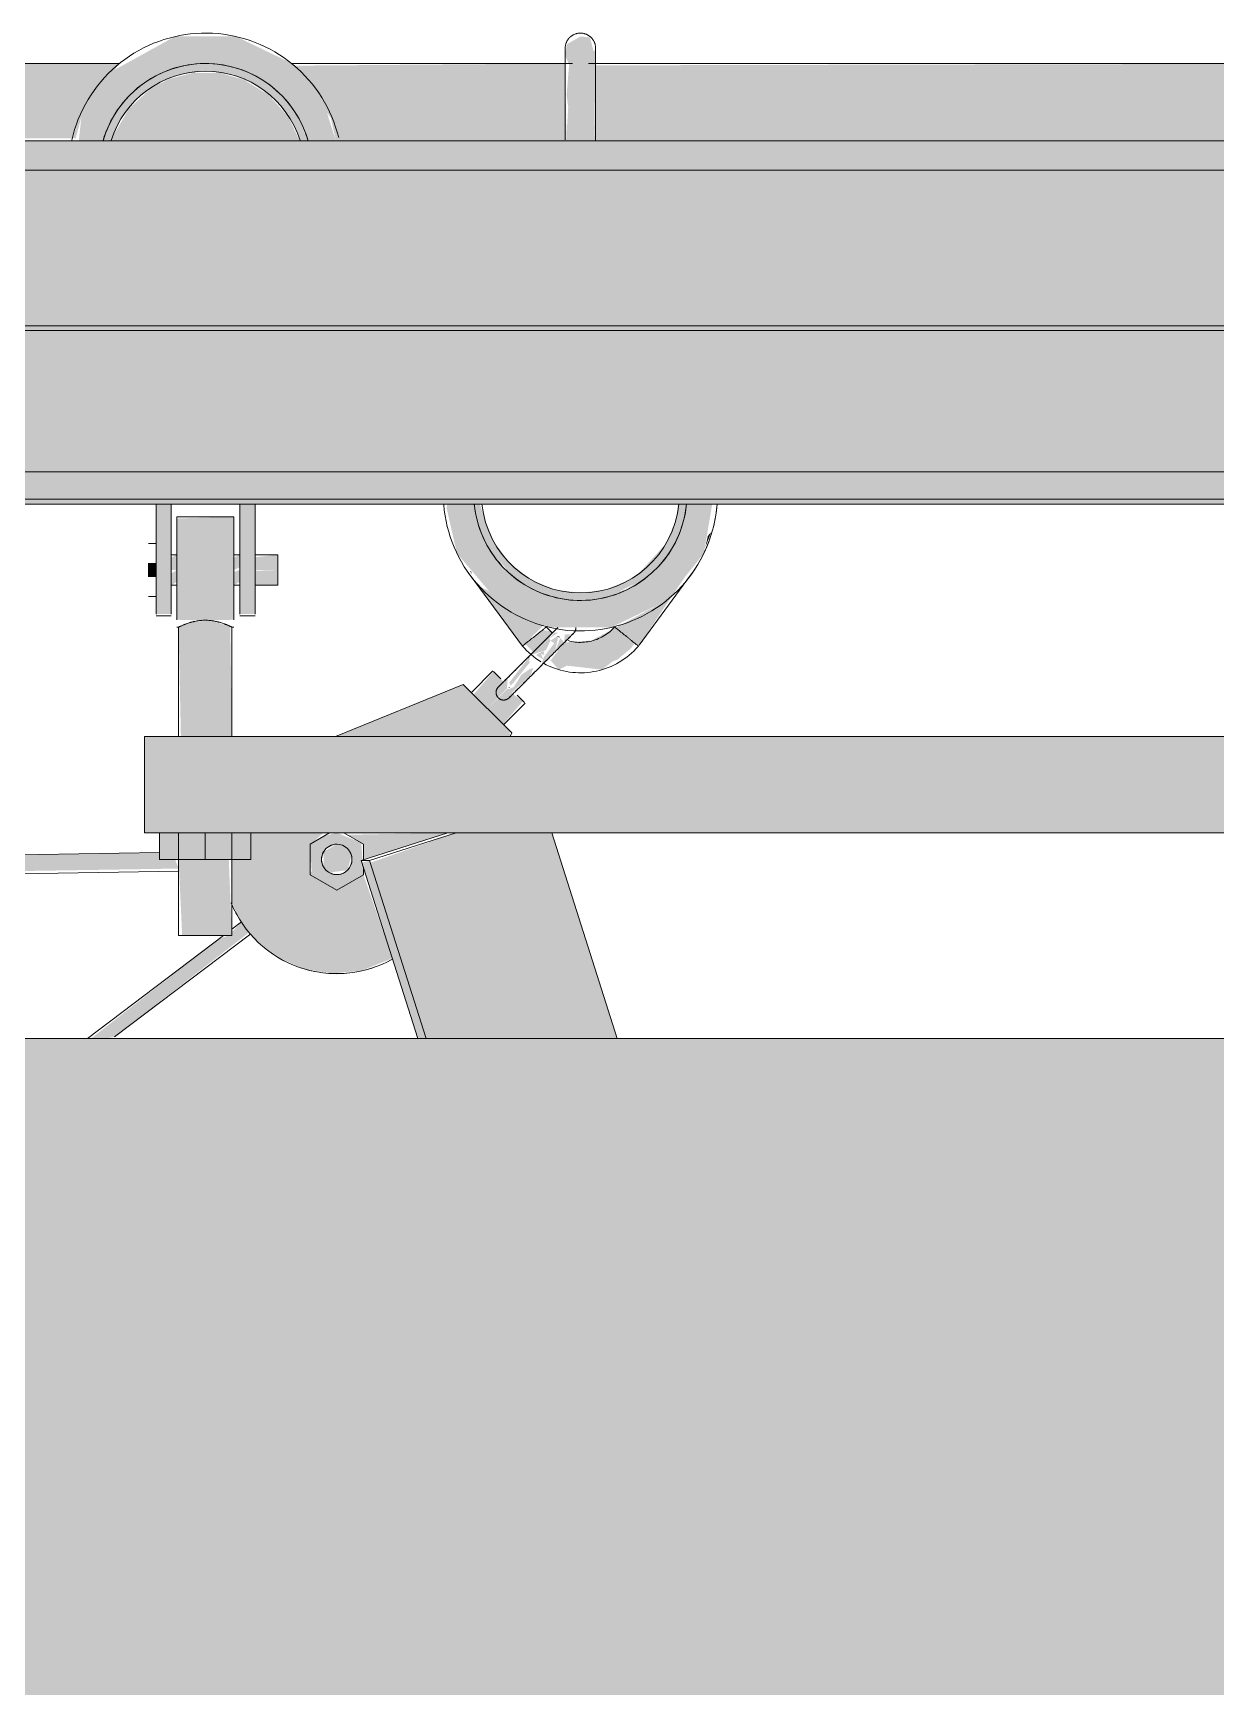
# Model space of a CAD drawing. Header units: inches. Extents: x 20478 to 36715, y -248 to 750.
# Drawn here: x 26850.1 to 26869.52, y 267.36 to 294.5 of the extents above; entities that cross this region are included whole.
import ezdxf

# ---------------------------------------------------------------- set-up
doc = ezdxf.new("R2010")
doc.units = ezdxf.units.IN
doc.header["$MEASUREMENT"] = 0
for name, color, linetype, lineweight in [('M-HVAC-DUCT', 70, 'Continuous', 9), ('Q-SPCQ', 91, 'Continuous', 9), ('S-BEAM', 12, 'Continuous', 9)]:
    doc.layers.add(name, color=color, linetype=linetype, lineweight=lineweight)

# ---------------------------------------------------------------- blocks, each defined once
blk = doc.blocks.new('Girt_Z - 10_D-1029088-Elevation - South')
at = {"layer": 'S-BEAM'}
for points in [[(26278.267, 292.25), (26278.267, 292.732), (22795.012, 292.732), (22795.012, 292.25), (26277.492, 292.25)], [(26278.267, 289.883), (26278.267, 292.25), (22795.012, 292.25), (22795.012, 289.883), (26277.492, 289.883)], [(24687.809, 289.695), (26278.267, 289.75), (26278.267, 289.883), (22795.012, 289.883), (22795.012, 289.695), (24679.169, 289.695)], [(25698.64, 289.62), (26278.267, 289.673), (26278.267, 289.695), (22795.012, 289.673), (22795.012, 289.62), (25690.001, 289.62)]]:
    blk.add_hatch(color=256, dxfattribs=at).paths.add_polyline_path(points, flags=0)
h = blk.add_hatch(color=256, dxfattribs=at)
h.paths.add_polyline_path([(26278.267, 287.301), (26278.267, 289.62), (26271.5, 289.617), (26271.5, 287.301), (26277.492, 287.301)], flags=0)
h.paths.add_polyline_path([(25534.488, 287.301), (26271.39, 287.301), (26271.39, 289.617), (26271.39, 289.62), (22795.012, 289.62), (22795.012, 287.301), (25465.371, 287.301)], flags=0)
h = blk.add_hatch(color=256, dxfattribs=at)
h.paths.add_polyline_path([(26278.267, 286.852), (26278.267, 287.301), (26271.56, 287.25), (26272.035, 286.852), (26277.492, 286.852)], flags=0)
h.paths.add_polyline_path([(25465.371, 286.852), (26271.865, 286.852), (26271.39, 287.301), (22795.012, 287.301), (22795.012, 286.852), (25396.255, 286.852)], flags=0)
h = blk.add_hatch(color=256, dxfattribs=at)
h.paths.add_polyline_path([(26271.965, 286.768), (26271.865, 286.852), (22795.012, 286.852), (22795.012, 286.768), (26271.5, 286.768)], flags=0)
h.paths.add_polyline_path([(26278.267, 286.768), (26278.267, 286.852), (26272.035, 286.852), (26272.035, 286.768), (26277.492, 286.768)], flags=0)
for p, q in [((22795.012, 292.732), (26278.267, 292.732)), ((22795.012, 292.25), (26278.267, 292.25)), ((22795.012, 289.695), (26278.267, 289.695)), ((22795.012, 289.62), (26278.267, 289.62)), ((22795.012, 287.301), (26271.39, 287.301)), ((22795.012, 286.852), (26271.865, 286.852)), ((22795.012, 286.768), (26278.267, 286.768))]:
    blk.add_line(p, q, dxfattribs=at)
blk = doc.blocks.new('Basketball_Backstop-Performance_Sports_Systems-3103-Ceiling_Hung - 27_-0_ to 27_-11 7_8_-706978-Elevation - South')
at = {"layer": 'Q-SPCQ'}
for points in [[(24911.751, 292.732), (24911.751, 292.733), (24911.565, 293.318), (24911.015, 294.009), (24910.112, 294.444), (24909.354, 294.444), (24909.111, 294.444), (24908.118, 293.896), (24907.584, 293.226), (24907.531, 292.732), (24907.935, 292.735), (24908.204, 293.266), (24908.463, 293.555), (24908.889, 293.829), (24909.354, 293.966), (24909.612, 294), (24910.237, 293.869), (24910.663, 293.63), (24910.941, 293.367), (24911.19, 292.974), (24911.302, 292.732), (24911.737, 292.732)], [(24911.29, 292.732), (24911.127, 293.125), (24910.849, 293.487), (24910.487, 293.766), (24910.065, 293.94), (24909.612, 294), (24909.159, 293.94), (24908.737, 293.766), (24908.374, 293.487), (24908.096, 293.125), (24907.933, 292.732), (24908.068, 292.732), (24908.204, 293.062), (24908.463, 293.399), (24908.799, 293.657), (24909.191, 293.82), (24909.612, 293.875), (24910.032, 293.82), (24910.424, 293.657), (24910.761, 293.399), (24911.019, 293.062), (24911.174, 292.732)], [(24909.049, 285.687), (24909.049, 286.768), (24908.799, 286.768), (24908.799, 285.687)], [(24910.424, 285.687), (24910.424, 286.768), (24910.174, 286.768), (24910.174, 285.687)], [(24909.138, 285.656), (24910.075, 285.656), (24910.075, 286.562), (24909.138, 286.532), (24909.138, 285.891)], [(24908.674, 285.687), (24908.799, 285.687), (24908.799, 285.801), (24908.674, 285.801)], [(24908.674, 285.574), (24908.799, 285.574), (24908.799, 285.687), (24908.674, 285.687)], [(24908.799, 284.963), (24909.049, 284.963), (24909.049, 285.687), (24908.799, 285.687), (24908.799, 285.038)], [(24909.607, 284.859), (24910.075, 284.871), (24910.075, 285.656), (24909.138, 285.656), (24909.138, 284.871), (24909.53, 284.859)], [(24910.174, 284.963), (24910.424, 284.963), (24910.424, 285.687), (24910.174, 285.687), (24910.174, 285.038)], [(24908.857, 280.937), (24909.607, 280.937), (24909.607, 281.375), (24908.857, 281.375)], [(24910.278, 280.937), (24910.357, 280.937), (24910.357, 281.375), (24909.607, 281.375), (24909.607, 280.937)]]:
    blk.add_hatch(color=256, dxfattribs=at).paths.add_polyline_path(points, flags=0)
h = blk.add_hatch(color=256, dxfattribs=at)
h.paths.add_polyline_path([(24909.138, 285.687), (24909.138, 285.937), (24909.049, 285.891), (24909.049, 285.687)], flags=0)
h.paths.add_polyline_path([(24910.424, 285.687), (24910.799, 285.687), (24910.799, 285.937), (24910.424, 285.897), (24910.424, 285.74)], flags=0)
h.paths.add_polyline_path([(24910.075, 285.687), (24910.174, 285.732), (24910.174, 285.937), (24910.075, 285.89), (24910.075, 285.729)], flags=0)
h = blk.add_hatch(color=256, dxfattribs=at)
h.paths.add_polyline_path([(24910.799, 285.437), (24910.799, 285.687), (24910.424, 285.675), (24910.424, 285.437)], flags=0)
h.paths.add_polyline_path([(24909.049, 285.437), (24909.138, 285.493), (24909.138, 285.687), (24909.049, 285.631), (24909.049, 285.439)], flags=0)
h.paths.add_polyline_path([(24910.075, 285.437), (24910.174, 285.493), (24910.174, 285.687), (24910.075, 285.656), (24910.075, 285.443)], flags=0)
h = blk.add_hatch(color=256, dxfattribs=at)
h.paths.add_polyline_path([(24909.607, 279.687), (24910.044, 279.687), (24909.993, 280.937), (24909.169, 280.937), (24909.228, 279.687), (24909.493, 279.687)], flags=0)
h.paths.add_polyline_path([(24909.558, 282.955), (24910.044, 282.955), (24910.017, 284.763), (24909.684, 284.859), (24909.387, 284.833), (24909.169, 284.75), (24909.207, 282.955), (24909.53, 282.955)], flags=0)
h = blk.add_hatch(color=256, dxfattribs=at)
h.paths.add_polyline_path([(24908.607, 281.375), (24955.674, 281.375), (24955.636, 282.955), (24908.607, 282.955), (24908.607, 282.64)], flags=0)
h.paths.add_polyline_path([(24998.834, 281.375), (25004.607, 281.375), (25004.607, 282.955), (24957.549, 282.955), (24957.549, 281.375), (24981.555, 281.375)], flags=0)
h = blk.add_hatch(color=256, dxfattribs=at)
h.paths.add_polyline_path([(24940.221, 193.373), (24943.359, 193.373), (24928.962, 238.518), (24925.824, 238.518), (24935.673, 207.634)], flags=0)
h.paths.add_polyline_path([(24927.059, 244.482), (24925.3, 250), (24922.162, 250), (24923.922, 244.482)], flags=0)
h.paths.add_polyline_path([(24913.233, 278), (24916.37, 278), (24915.294, 281.375), (24913.725, 281.375), (24912.314, 280.882), (24912.438, 280.492)], flags=0)
h = blk.add_hatch(color=256, dxfattribs=at)
h.paths.add_polyline_path([(24940.087, 193.373), (24940.221, 193.373), (24925.824, 238.518), (24925.69, 238.518), (24935.539, 207.634)], flags=0)
h.paths.add_polyline_path([(24923.922, 244.482), (24922.162, 250), (24922.028, 250), (24923.788, 244.482)], flags=0)
h.paths.add_polyline_path([(24913.233, 278), (24912.302, 280.918), (24912.18, 280.882), (24913.099, 278)], flags=0)
for p, q in [((24908.799, 285.687), (24908.799, 286.768)), ((24909.049, 286.768), (24909.049, 285.687)), ((24910.174, 285.687), (24910.174, 286.768)), ((24910.424, 286.768), (24910.424, 285.687)), ((24910.075, 286.562), (24909.138, 286.562)), ((24909.138, 285.656), (24909.138, 286.562)), ((24910.075, 286.562), (24910.075, 285.656)), ((24908.799, 286.125), (24908.674, 286.125)), ((24909.138, 285.937), (24909.049, 285.937)), ((24910.174, 285.937), (24910.075, 285.937)), ((24910.799, 285.937), (24910.424, 285.937)), ((24910.799, 285.937), (24910.799, 285.687)), ((24908.674, 285.687), (24908.674, 285.801)), ((24908.674, 285.574), (24908.674, 285.687)), ((24908.799, 284.963), (24908.799, 285.687)), ((24909.049, 285.687), (24909.049, 284.963)), ((24909.138, 284.871), (24909.138, 285.656)), ((24910.075, 285.656), (24910.075, 284.871)), ((24910.174, 284.963), (24910.174, 285.687)), ((24910.424, 285.687), (24910.424, 284.963)), ((24910.799, 285.687), (24910.799, 285.437)), ((24909.049, 285.437), (24909.138, 285.437)), ((24910.075, 285.437), (24910.174, 285.437)), ((24910.424, 285.437), (24910.799, 285.437)), ((24908.674, 285.25), (24908.799, 285.25)), ((24908.799, 284.937), (24909.049, 284.937)), ((24909.138, 284.75), (24909.169, 284.75)), ((24909.169, 284.75), (24909.169, 282.955)), ((24910.044, 282.955), (24910.044, 284.75)), ((24910.044, 284.75), (24910.075, 284.75)), ((24910.174, 284.937), (24910.424, 284.937)), ((24908.607, 281.375), (24908.607, 282.955)), ((24955.636, 282.955), (24908.607, 282.955)), ((24955.636, 281.375), (24908.607, 281.375)), ((24908.857, 281.375), (24908.857, 280.937)), ((24909.169, 281.375), (24909.169, 279.687)), ((24909.607, 281.375), (24909.607, 280.937)), ((24910.044, 279.687), (24910.044, 281.375)), ((24910.357, 281.375), (24910.357, 280.937)), ((24913.591, 281.375), (24912.168, 280.918)), ((24912.302, 280.918), (24913.725, 281.375)), ((24915.294, 281.375), (24916.37, 278)), ((24909.607, 280.937), (24908.857, 280.937)), ((24910.357, 280.937), (24909.607, 280.937)), ((24912.168, 280.918), (24912.302, 280.918)), ((24912.168, 280.918), (24913.099, 278)), ((24913.233, 278), (24912.302, 280.918)), ((24910.044, 279.687), (24909.169, 279.687))]:
    blk.add_line(p, q, dxfattribs=at)
at = {"layer": 'Q-SPCQ', "flags": 128}
for points in [[(24911.797, 292.785), (24911.774, 292.872), (24911.747, 292.958), (24911.717, 293.043), (24911.684, 293.126), (24911.647, 293.208), (24911.607, 293.289), (24911.564, 293.368), (24911.518, 293.445), (24911.469, 293.52), (24911.416, 293.594), (24911.361, 293.665), (24911.303, 293.734), (24911.243, 293.8), (24911.179, 293.864), (24911.113, 293.925), (24911.045, 293.984), (24910.975, 294.04), (24910.902, 294.093), (24910.827, 294.143), (24910.751, 294.19), (24910.672, 294.234), (24910.592, 294.275), (24910.51, 294.313), (24910.427, 294.347), (24910.342, 294.378), (24910.257, 294.406), (24910.17, 294.43), (24910.082, 294.45), (24909.994, 294.467), (24909.905, 294.481), (24909.816, 294.491), (24909.726, 294.497), (24909.636, 294.5), (24909.546, 294.499), (24909.456, 294.495), (24909.366, 294.487), (24909.277, 294.475), (24909.188, 294.46), (24909.1, 294.441), (24909.013, 294.419), (24908.927, 294.393), (24908.842, 294.364), (24908.758, 294.332), (24908.675, 294.296), (24908.594, 294.257), (24908.515, 294.215), (24908.437, 294.169), (24908.361, 294.121), (24908.288, 294.069), (24908.216, 294.015), (24908.146, 293.957), (24908.079, 293.898), (24908.015, 293.835), (24907.953, 293.77), (24907.893, 293.702), (24907.836, 293.632), (24907.783, 293.56), (24907.732, 293.486), (24907.684, 293.41), (24907.639, 293.332), (24907.597, 293.252), (24907.559, 293.171), (24907.523, 293.088), (24907.492, 293.004), (24907.463, 292.918), (24907.438, 292.832), (24907.417, 292.745)], [(24908.444, 293.553), (24908.497, 293.599), (24908.551, 293.642), (24908.608, 293.684), (24908.666, 293.723), (24908.726, 293.759), (24908.787, 293.793), (24908.849, 293.825), (24908.913, 293.854), (24908.978, 293.881), (24909.043, 293.905), (24909.11, 293.927), (24909.177, 293.945), (24909.245, 293.961), (24909.314, 293.975), (24909.383, 293.985), (24909.453, 293.993), (24909.523, 293.998), (24909.593, 294), (24909.663, 293.999), (24909.733, 293.996), (24909.802, 293.99), (24909.872, 293.981), (24909.941, 293.969), (24910.009, 293.954), (24910.077, 293.937), (24910.144, 293.917), (24910.21, 293.894), (24910.276, 293.869), (24910.34, 293.841), (24910.403, 293.811), (24910.465, 293.778), (24910.525, 293.743), (24910.584, 293.705), (24910.642, 293.665), (24910.697, 293.623), (24910.751, 293.578), (24910.804, 293.531)], [(24908.129, 293.18), (24908.167, 293.238), (24908.208, 293.295), (24908.251, 293.35), (24908.296, 293.404), (24908.343, 293.456)], [(24910.902, 293.432), (24910.948, 293.38), (24910.992, 293.325), (24911.034, 293.269), (24911.074, 293.211), (24911.111, 293.152), (24911.146, 293.091), (24911.179, 293.029), (24911.208, 292.966), (24911.236, 292.902), (24911.261, 292.836), (24911.283, 292.77)], [(24907.93, 292.734), (24907.95, 292.8), (24907.974, 292.866), (24908, 292.931), (24908.028, 292.995), (24908.059, 293.058), (24908.093, 293.12)]]:
    blk.add_lwpolyline(points, dxfattribs=at)
at = {"layer": 'Q-SPCQ'}
for radius, start, end in [(1.75, 16.0362, 163.9638), (1.625, 17.3542, 162.6458)]:
    blk.add_arc((24909.612, 292.25), radius, start, end, dxfattribs=at)
blk.add_open_spline([(24910.044, 284.75), (24910.044, 284.75), (24910.041, 284.752), (24910.029, 284.758), (24910.018, 284.762), (24910.003, 284.769), (24909.985, 284.777), (24909.968, 284.785), (24909.953, 284.791), (24909.941, 284.795), (24909.929, 284.799), (24909.911, 284.806), (24909.888, 284.814), (24909.864, 284.822), (24909.843, 284.829), (24909.827, 284.833), (24909.81, 284.837), (24909.787, 284.842), (24909.758, 284.848), (24909.721, 284.855), (24909.684, 284.859), (24909.645, 284.862), (24909.607, 284.862), (24909.568, 284.862), (24909.529, 284.859), (24909.492, 284.855), (24909.455, 284.848), (24909.426, 284.842), (24909.403, 284.837), (24909.387, 284.833), (24909.37, 284.829), (24909.35, 284.822), (24909.325, 284.814), (24909.302, 284.806), (24909.284, 284.799), (24909.272, 284.795), (24909.26, 284.791), (24909.245, 284.785), (24909.228, 284.777), (24909.21, 284.769), (24909.196, 284.762), (24909.184, 284.758), (24909.173, 284.752), (24909.169, 284.75), (24909.169, 284.75)], degree=3, knots=[0, 0, 0, 0, 0.055556, 0.083333, 0.111111, 0.138889, 0.166667, 0.194444, 0.208333, 0.222222, 0.236111, 0.25, 0.277778, 0.305556, 0.319444, 0.333333, 0.347222, 0.361111, 0.388889, 0.416667, 0.444444, 0.472222, 0.5, 0.527778, 0.555556, 0.583333, 0.611111, 0.638889, 0.652778, 0.666667, 0.680556, 0.694444, 0.722222, 0.75, 0.763889, 0.777778, 0.791667, 0.805556, 0.833333, 0.861111, 0.888889, 0.916667, 0.944444, 1, 1, 1, 1], dxfattribs=at)
blk = doc.blocks.new('Basketball_Backstop-Performance_Sports_Systems-3103-Ceiling_Hung - 27_-0_ to 27_-11 7_8_-V34-Elevation - South')
at = {"layer": 'Q-SPCQ'}
for points in [[(24915.536, 292.732), (24915.765, 292.733), (24915.765, 294.444), (24915.541, 294.316), (24915.515, 294.133), (24915.579, 293.981), (24915.539, 293.478), (24915.565, 293.286), (24915.539, 292.845)], [(24915.99, 292.732), (24915.994, 292.732), (24916.013, 294.226), (24915.982, 294.203), (24915.923, 294.429), (24915.765, 294.444), (24915.766, 292.732), (24915.982, 292.732)], [(24916.266, 284.744), (24917.168, 285.178), (24917.792, 285.961), (24917.929, 286.768), (24917.493, 286.768), (24917.398, 286.346), (24917.173, 285.921), (24916.913, 285.631), (24916.51, 285.368), (24916.017, 285.221), (24915.564, 285.214), (24915.116, 285.328), (24914.735, 285.541), (24914.495, 285.742), (24914.196, 286.193), (24914.073, 286.5), (24914.012, 286.768), (24913.964, 286.768), (24913.576, 286.768), (24913.57, 286.696), (24913.738, 285.961), (24914.432, 285.145), (24915.265, 284.744), (24916.017, 284.744)], [(24915.765, 285.187), (24916.218, 285.247), (24916.758, 285.512), (24917.003, 285.7), (24917.281, 286.062), (24917.456, 286.485), (24917.493, 286.768), (24917.368, 286.768), (24917.335, 286.517), (24917.173, 286.125), (24916.758, 285.668), (24916.578, 285.53), (24916.186, 285.368), (24915.765, 285.312), (24915.345, 285.368), (24914.953, 285.53), (24914.598, 285.812), (24914.345, 286.156), (24914.196, 286.517), (24914.116, 286.768), (24914.038, 286.768), (24914.075, 286.485), (24914.25, 286.062), (24914.598, 285.646), (24914.89, 285.422), (24915.312, 285.247)], [(24917.817, 286.068), (24917.914, 286.309), (24917.858, 286.248)], [(24913.983, 285.62), (24913.967, 285.674), (24913.957, 285.662)], [(24916.717, 284.439), (24917.474, 285.564), (24917.322, 285.394), (24917.068, 285.13), (24916.341, 284.74), (24916.702, 284.452)], [(24914.814, 284.439), (24915.173, 284.794), (24914.209, 285.371), (24914.105, 285.411), (24914.787, 284.476)], [(24914.24, 283.412), (24914.551, 283.737), (24914.492, 283.812), (24914.516, 283.844), (24914.338, 284.022), (24914.01, 283.642), (24914.171, 283.481)], [(24914.613, 283.645), (24914.952, 283.97), (24914.991, 284.081), (24914.94, 284.065), (24914.798, 283.97), (24914.672, 283.768), (24914.598, 283.734), (24914.56, 283.732), (24914.598, 283.669)], [(24914.496, 283.156), (24914.823, 283.536), (24914.638, 283.663), (24914.598, 283.669), (24914.56, 283.732), (24914.24, 283.412), (24914.47, 283.183)], [(24911.64, 280.721), (24911.942, 280.761), (24912.007, 281.002), (24911.942, 281.114), (24911.765, 281.187), (24911.549, 281.062), (24911.549, 280.812)]]:
    blk.add_hatch(color=256, dxfattribs=at).paths.add_polyline_path(points, flags=0)
h = blk.add_hatch(color=256, dxfattribs=at)
h.paths.add_polyline_path([(24885.765, 292.732), (24907.481, 292.774), (24907.609, 293.257), (24908.202, 294), (24885.765, 294), (24885.765, 293.125)], flags=0)
h.paths.add_polyline_path([(24916.007, 292.732), (24928.472, 292.733), (24928.655, 293.315), (24929.202, 294), (24915.951, 293.97), (24916.015, 293.367), (24915.994, 292.732)], flags=0)
h.paths.add_polyline_path([(24938.357, 292.732), (24945.765, 292.732), (24945.765, 294), (24932.033, 293.986), (24932.662, 293.125), (24932.806, 292.732)], flags=0)
h.paths.add_polyline_path([(24911.788, 292.732), (24915.536, 292.733), (24915.515, 294), (24911.045, 293.965), (24911.666, 293.109), (24911.752, 292.732)], flags=0)
h.paths.add_polyline_path([(24929.204, 292.732), (24932.155, 292.735), (24931.971, 293.125), (24931.642, 293.49), (24931.324, 293.699), (24930.813, 293.848), (24930.612, 293.875), (24929.986, 293.735), (24929.717, 293.594), (24929.359, 293.264), (24929.168, 292.974), (24929.096, 292.732)], flags=0)
h.paths.add_polyline_path([(24908.068, 292.732), (24911.156, 292.732), (24910.971, 293.125), (24910.646, 293.487), (24910.237, 293.735), (24909.863, 293.842), (24909.41, 293.848), (24909.021, 293.749), (24908.716, 293.594), (24908.357, 293.261), (24908.118, 292.855), (24908.085, 292.774)], flags=0)
h = blk.add_hatch(color=256, dxfattribs=at)
h.paths.add_polyline_path([(24915.256, 284.564), (24915.31, 284.679), (24915.144, 284.703), (24914.859, 284.476), (24914.997, 284.334), (24915.248, 284.557)], flags=0)
h.paths.add_polyline_path([(24915.346, 284.342), (24915.399, 284.61), (24915.273, 284.527), (24915.321, 284.493), (24915.38, 284.49), (24915.353, 284.369)], flags=0)
h.paths.add_polyline_path([(24915.41, 284.052), (24915.545, 284.117), (24916.121, 284.052), (24916.29, 284.185), (24916.376, 284.218), (24916.594, 284.401), (24916.658, 284.486), (24916.341, 284.74), (24915.947, 284.53), (24915.5, 284.498), (24915.273, 284.199), (24915.296, 284.181)], flags=0)
h.paths.add_polyline_path([(24915.152, 284.219), (24915.121, 284.31), (24915.175, 284.293), (24915.159, 284.36), (24915.038, 284.293), (24915.121, 284.239)], flags=0)
h = blk.add_hatch(color=256, dxfattribs=at)
h.paths.add_polyline_path([(24914.95, 284.293), (24915.201, 284.373), (24915.273, 284.527), (24915.256, 284.564), (24915.144, 284.462)], flags=0)
h.paths.add_polyline_path([(24915.256, 284.564), (24915.399, 284.657), (24915.341, 284.662), (24915.262, 284.572)], flags=0)
h = blk.add_hatch(color=256, dxfattribs=at)
h.paths.add_polyline_path([(24915.121, 284.122), (24915.346, 284.342), (24915.399, 284.572), (24915.162, 284.252)], flags=0)
h.paths.add_polyline_path([(24915.5, 284.499), (24915.599, 284.631), (24915.508, 284.628)], flags=0)
h.paths.add_polyline_path([(24915.346, 284.342), (24915.5, 284.499), (24915.434, 284.572), (24915.399, 284.48)], flags=0)
h = blk.add_hatch(color=256, dxfattribs=at)
h.paths.add_polyline_path([(24914.56, 283.732), (24914.571, 283.917), (24914.472, 283.785)], flags=0)
h.paths.add_polyline_path([(24914.616, 283.788), (24914.672, 283.844), (24914.95, 284.19), (24914.915, 284.182), (24914.95, 284.293), (24914.598, 283.839)], flags=0)
h = blk.add_hatch(color=256, dxfattribs=at)
h.paths.add_polyline_path([(24911.677, 279.065), (24912.168, 279.11), (24912.68, 279.314), (24912.203, 280.685), (24911.753, 280.439), (24911.328, 280.747), (24911.368, 281.213), (24911.549, 281.375), (24910.357, 281.375), (24910.357, 280.937), (24910.044, 280.937), (24910.044, 280.229), (24910.156, 279.975), (24910.439, 279.612), (24910.802, 279.329), (24911.223, 279.143)], flags=0)
h.paths.add_polyline_path([(24912.203, 280.929), (24913.591, 281.375), (24911.942, 281.341), (24912.203, 281.19), (24912.203, 280.937)], flags=0)
h.paths.add_polyline_path([(24913.242, 282.955), (24914.614, 282.955), (24914.598, 283.054), (24913.842, 283.81), (24911.747, 282.955), (24913.212, 282.955)], flags=0)
h = blk.add_hatch(color=256, dxfattribs=at)
h.paths.add_polyline_path([(24911.765, 280.432), (24912.203, 280.685), (24912.168, 281.21), (24911.765, 281.375), (24911.549, 281.318), (24911.328, 281.19), (24911.358, 280.667), (24911.549, 280.557)], flags=0)
h.paths.add_polyline_path([(24911.765, 280.687), (24911.588, 280.761), (24911.515, 280.937), (24911.588, 281.114), (24911.765, 281.187), (24911.942, 281.114), (24912.015, 280.937), (24911.942, 280.761), (24911.83, 280.696)], flags=0)
h = blk.add_hatch(color=256, dxfattribs=at)
h.paths.add_polyline_path([(24770.131, 278.622), (24817.89, 279.407), (24817.89, 279.663), (24770.122, 278.889), (24770.132, 278.628)], flags=0)
h.paths.add_polyline_path([(24768.488, 278.639), (24768.503, 278.823), (24768.46, 278.793), (24768.482, 278.642)], flags=0)
h.paths.add_polyline_path([(24827.89, 279.503), (24909.169, 280.787), (24909.112, 280.937), (24908.857, 280.978), (24908.857, 281.049), (24877.88, 280.577), (24827.89, 279.769), (24827.89, 279.505)], flags=0)
h.paths.add_polyline_path([(24911.542, 280.829), (24911.549, 280.882), (24911.54, 280.833)], flags=0)
h = blk.add_hatch(color=256, dxfattribs=at)
h.paths.add_polyline_path([(24827.89, 217.395), (24855.763, 238.518), (24855.427, 238.518), (24827.89, 217.662), (24827.89, 217.395)], flags=0)
h.paths.add_polyline_path([(24863.526, 244.482), (24863.733, 244.482), (24870.95, 250), (24870.62, 250), (24863.402, 244.482), (24863.5, 244.482)], flags=0)
h.paths.add_polyline_path([(24907.984, 278), (24908.118, 278.025), (24910.335, 279.746), (24910.204, 279.914), (24910.044, 279.747), (24909.985, 279.687), (24909.826, 279.629), (24907.733, 278), (24907.982, 278)], flags=0)
for p, q in [((24908.204, 294), (24885.765, 294)), ((24915.638, 294), (24911.021, 294)), ((24915.515, 294.014), (24915.515, 294.05)), ((24929.202, 294), (24915.896, 294)), ((24913.956, 285.6), (24914.814, 284.439)), ((24916.728, 284.455), (24917.575, 285.6)), ((24915.422, 284.583), (24915.396, 284.597)), ((24914.947, 284.296), (24914.968, 284.317)), ((24914.328, 284.031), (24913.975, 283.678)), ((24914.338, 284.022), (24914.461, 283.899)), ((24913.842, 283.81), (24911.747, 282.955)), ((24913.842, 283.81), (24914.638, 283.015)), ((24914.594, 283.766), (24914.598, 283.761)), ((24914.505, 283.147), (24914.859, 283.501)), ((24914.726, 283.633), (24914.85, 283.51)), ((24914.614, 282.955), (24914.638, 283.015)), ((24911.648, 281.375), (24911.328, 281.19)), ((24912.203, 281.19), (24911.882, 281.375)), ((24908.857, 281.049), (24827.89, 279.815)), ((24911.328, 281.19), (24911.328, 280.685)), ((24912.203, 280.918), (24912.203, 281.19)), ((24827.89, 279.503), (24909.169, 280.742)), ((24911.328, 280.685), (24911.765, 280.432)), ((24911.765, 280.432), (24912.203, 280.685)), ((24912.203, 280.685), (24912.203, 280.81)), ((24910.204, 279.914), (24910.044, 279.793)), ((24909.904, 279.687), (24907.671, 278)), ((24908.118, 278.025), (24910.357, 279.717))]:
    blk.add_line(p, q, dxfattribs=at)
at = {"layer": 'Q-SPCQ', "flags": 128}
for points in [[(24915.515, 294.25), (24915.515, 294.26), (24915.516, 294.27), (24915.517, 294.28), (24915.518, 294.29), (24915.52, 294.3), (24915.522, 294.309), (24915.525, 294.319), (24915.528, 294.329), (24915.531, 294.338), (24915.535, 294.347), (24915.539, 294.356), (24915.543, 294.365), (24915.548, 294.374), (24915.553, 294.383), (24915.559, 294.391), (24915.565, 294.399), (24915.571, 294.407), (24915.577, 294.415), (24915.584, 294.422), (24915.591, 294.429), (24915.598, 294.436), (24915.606, 294.443), (24915.614, 294.449), (24915.622, 294.455), (24915.63, 294.46), (24915.639, 294.466), (24915.647, 294.47), (24915.656, 294.475), (24915.665, 294.479), (24915.675, 294.483), (24915.684, 294.486), (24915.694, 294.49), (24915.703, 294.492), (24915.713, 294.494), (24915.723, 294.496), (24915.733, 294.498), (24915.743, 294.499), (24915.753, 294.5), (24915.763, 294.5), (24915.765, 294.5)], [(24915.515, 293.975), (24915.515, 294.014), (24915.515, 294.05), (24915.515, 294.084), (24915.515, 294.114), (24915.515, 294.142), (24915.515, 294.166), (24915.515, 294.187), (24915.515, 294.206), (24915.515, 294.221), (24915.515, 294.233), (24915.515, 294.242), (24915.515, 294.247), (24915.515, 294.25)], [(24915.515, 294.25), (24915.515, 294.248), (24915.515, 294.244), (24915.515, 294.236), (24915.515, 294.224), (24915.515, 294.21), (24915.515, 294.193), (24915.515, 294.172), (24915.515, 294.148), (24915.515, 294.122), (24915.515, 294.092), (24915.515, 294.06), (24915.515, 294.024), (24915.515, 293.986), (24915.515, 293.945), (24915.515, 293.901), (24915.515, 293.854), (24915.515, 293.805), (24915.515, 293.754), (24915.515, 293.7), (24915.515, 293.643), (24915.515, 293.585), (24915.515, 293.524), (24915.515, 293.462), (24915.515, 293.397), (24915.515, 293.331), (24915.515, 293.262), (24915.515, 293.193), (24915.515, 293.121), (24915.515, 293.049), (24915.515, 292.975), (24915.515, 292.9), (24915.515, 292.823), (24915.515, 292.746)], [(24915.559, 294.391), (24915.565, 294.399), (24915.571, 294.407), (24915.577, 294.415), (24915.584, 294.422), (24915.591, 294.429), (24915.598, 294.436), (24915.606, 294.443), (24915.614, 294.449), (24915.622, 294.455), (24915.63, 294.46), (24915.639, 294.466), (24915.647, 294.47), (24915.656, 294.475), (24915.665, 294.479), (24915.675, 294.483), (24915.684, 294.486), (24915.694, 294.49), (24915.703, 294.492), (24915.713, 294.494), (24915.723, 294.496), (24915.733, 294.498), (24915.743, 294.499), (24915.753, 294.5), (24915.763, 294.5), (24915.765, 294.5)], [(24915.765, 294.5), (24915.775, 294.5), (24915.785, 294.499), (24915.795, 294.498), (24915.805, 294.497), (24915.815, 294.495), (24915.825, 294.493), (24915.834, 294.49), (24915.844, 294.487), (24915.853, 294.484), (24915.863, 294.48), (24915.872, 294.476), (24915.881, 294.472), (24915.889, 294.467), (24915.898, 294.462), (24915.906, 294.456), (24915.915, 294.451), (24915.922, 294.444)], [(24915.765, 294.5), (24915.775, 294.5), (24915.785, 294.499), (24915.795, 294.498), (24915.805, 294.497), (24915.815, 294.495), (24915.825, 294.493), (24915.834, 294.49), (24915.844, 294.487), (24915.853, 294.484), (24915.863, 294.48), (24915.872, 294.476), (24915.881, 294.472), (24915.889, 294.467), (24915.898, 294.462), (24915.906, 294.456), (24915.915, 294.451), (24915.922, 294.444), (24915.93, 294.438), (24915.937, 294.431), (24915.945, 294.424), (24915.951, 294.417), (24915.958, 294.409), (24915.964, 294.401), (24915.97, 294.393), (24915.976, 294.385), (24915.981, 294.377), (24915.986, 294.368), (24915.99, 294.359), (24915.994, 294.35), (24915.998, 294.341), (24916.002, 294.331), (24916.005, 294.322), (24916.007, 294.312), (24916.01, 294.302), (24916.012, 294.292), (24916.013, 294.283), (24916.014, 294.273), (24916.015, 294.263), (24916.015, 294.253), (24916.015, 294.25)], [(24915.93, 294.438), (24915.937, 294.431), (24915.945, 294.424), (24915.951, 294.417), (24915.958, 294.409), (24915.964, 294.401), (24915.97, 294.393), (24915.976, 294.385), (24915.981, 294.377), (24915.986, 294.368), (24915.99, 294.359), (24915.994, 294.35), (24915.998, 294.341), (24916.002, 294.331), (24916.005, 294.322), (24916.007, 294.312), (24916.01, 294.302), (24916.012, 294.292), (24916.013, 294.283), (24916.014, 294.273), (24916.015, 294.263), (24916.015, 294.253), (24916.015, 294.25)], [(24916.015, 294.233), (24916.015, 294.242), (24916.015, 294.247), (24916.015, 294.25)], [(24916.015, 294.25), (24916.015, 294.248), (24916.015, 294.244), (24916.015, 294.236)], [(24916.015, 292.732), (24916.015, 292.803), (24916.015, 292.879), (24916.015, 292.955), (24916.015, 293.029), (24916.015, 293.102), (24916.015, 293.174), (24916.015, 293.244), (24916.015, 293.312), (24916.015, 293.379), (24916.015, 293.444), (24916.015, 293.508), (24916.015, 293.569), (24916.015, 293.628), (24916.015, 293.685), (24916.015, 293.739), (24916.015, 293.791), (24916.015, 293.841), (24916.015, 293.888), (24916.015, 293.933), (24916.015, 293.975), (24916.015, 294.014), (24916.015, 294.05), (24916.015, 294.084), (24916.015, 294.114), (24916.015, 294.142), (24916.015, 294.166), (24916.015, 294.187), (24916.015, 294.206), (24916.015, 294.221), (24916.015, 294.233), (24916.015, 294.242), (24916.015, 294.247), (24916.015, 294.25)], [(24916.015, 294.25), (24916.015, 294.248), (24916.015, 294.244), (24916.015, 294.236), (24916.015, 294.224), (24916.015, 294.21), (24916.015, 294.193), (24916.015, 294.172), (24916.015, 294.148), (24916.015, 294.122), (24916.015, 294.092), (24916.015, 294.06), (24916.015, 294.024), (24916.015, 293.986)], [(24915.515, 294.06), (24915.515, 294.024), (24915.515, 293.986)], [(24916.015, 294.014), (24916.015, 294.05), (24916.015, 294.084), (24916.015, 294.114), (24916.015, 294.142)], [(24916.015, 294.122), (24916.015, 294.092), (24916.015, 294.06), (24916.015, 294.024), (24916.015, 293.986)], [(24913.522, 286.758), (24913.531, 286.668), (24913.544, 286.579), (24913.56, 286.49), (24913.58, 286.403), (24913.603, 286.316), (24913.629, 286.23), (24913.656, 286.156)], [(24913.522, 286.758), (24913.531, 286.668), (24913.544, 286.579), (24913.56, 286.49), (24913.58, 286.403), (24913.603, 286.316), (24913.629, 286.23), (24913.659, 286.145), (24913.693, 286.061), (24913.73, 285.979), (24913.769, 285.898), (24913.813, 285.82), (24913.859, 285.742), (24913.908, 285.667), (24913.961, 285.594), (24914.016, 285.523), (24914.074, 285.454), (24914.134, 285.387), (24914.198, 285.323), (24914.263, 285.262), (24914.332, 285.203), (24914.402, 285.147), (24914.475, 285.094), (24914.55, 285.044), (24914.626, 284.997), (24914.705, 284.953), (24914.785, 284.912), (24914.867, 284.875), (24914.95, 284.84), (24915.034, 284.809), (24915.12, 284.782), (24915.207, 284.758), (24915.294, 284.737), (24915.383, 284.72), (24915.472, 284.707), (24915.561, 284.697), (24915.651, 284.69), (24915.741, 284.688), (24915.831, 284.688), (24915.921, 284.693), (24916.01, 284.701), (24916.1, 284.712), (24916.188, 284.728), (24916.276, 284.746), (24916.364, 284.769), (24916.45, 284.794), (24916.535, 284.823), (24916.619, 284.856), (24916.702, 284.892), (24916.783, 284.931), (24916.862, 284.973), (24916.94, 285.018), (24917.016, 285.067), (24917.089, 285.118), (24917.161, 285.173), (24917.23, 285.23), (24917.298, 285.29), (24917.362, 285.353), (24917.424, 285.418), (24917.484, 285.485), (24917.541, 285.555), (24917.594, 285.627), (24917.645, 285.701), (24917.693, 285.778), (24917.738, 285.856), (24917.78, 285.935), (24917.818, 286.017), (24917.853, 286.1), (24917.885, 286.184), (24917.914, 286.269), (24917.939, 286.356), (24917.96, 286.443), (24917.978, 286.531), (24917.993, 286.62), (24918.004, 286.709)], [(24913.522, 286.758), (24913.531, 286.668), (24913.544, 286.579), (24913.56, 286.49), (24913.58, 286.403), (24913.603, 286.316), (24913.629, 286.23), (24913.659, 286.145), (24913.693, 286.061), (24913.73, 285.979), (24913.769, 285.898), (24913.813, 285.82), (24913.859, 285.742), (24913.908, 285.667), (24913.956, 285.6)], [(24914.475, 285.755), (24914.429, 285.808), (24914.384, 285.862), (24914.343, 285.918), (24914.303, 285.976), (24914.266, 286.035), (24914.231, 286.096), (24914.198, 286.158), (24914.168, 286.221), (24914.141, 286.286), (24914.116, 286.351), (24914.094, 286.418), (24914.075, 286.485), (24914.058, 286.553), (24914.044, 286.621), (24914.033, 286.691), (24914.024, 286.76)], [(24917.503, 286.728), (24917.493, 286.659), (24917.48, 286.59), (24917.465, 286.522), (24917.447, 286.454), (24917.426, 286.387), (24917.403, 286.321), (24917.377, 286.256), (24917.349, 286.192), (24917.317, 286.129), (24917.284, 286.068), (24917.248, 286.008), (24917.21, 285.949), (24917.169, 285.892), (24917.126, 285.837), (24917.081, 285.784), (24917.034, 285.732)], [(24917.484, 285.485), (24917.541, 285.555), (24917.594, 285.627), (24917.645, 285.701), (24917.693, 285.778), (24917.738, 285.856), (24917.78, 285.935), (24917.818, 286.017), (24917.853, 286.1), (24917.885, 286.184), (24917.914, 286.269), (24917.939, 286.356), (24917.96, 286.443), (24917.978, 286.531), (24917.993, 286.62), (24918.004, 286.709)], [(24917.575, 285.6), (24917.627, 285.674), (24917.676, 285.749), (24917.722, 285.826), (24917.765, 285.906), (24917.804, 285.986), (24917.841, 286.069), (24917.874, 286.152), (24917.903, 286.237), (24917.93, 286.323), (24917.953, 286.41), (24917.972, 286.498), (24917.988, 286.587), (24918, 286.676), (24918.009, 286.766)], [(24913.659, 286.145), (24913.693, 286.061), (24913.73, 285.979), (24913.769, 285.898), (24913.813, 285.82), (24913.859, 285.742), (24913.908, 285.667), (24913.961, 285.594), (24914.016, 285.523), (24914.07, 285.459)], [(24916.933, 285.634), (24916.88, 285.589), (24916.825, 285.545), (24916.769, 285.504), (24916.711, 285.465), (24916.651, 285.428), (24916.59, 285.394), (24916.528, 285.362), (24916.464, 285.333), (24916.399, 285.306), (24916.334, 285.282), (24916.267, 285.261), (24916.2, 285.242), (24916.131, 285.226), (24916.063, 285.213), (24915.993, 285.202), (24915.924, 285.195), (24915.854, 285.19), (24915.784, 285.188), (24915.714, 285.188), (24915.644, 285.192), (24915.574, 285.198), (24915.505, 285.207), (24915.436, 285.219), (24915.368, 285.233), (24915.3, 285.251), (24915.233, 285.27), (24915.166, 285.293), (24915.101, 285.318), (24915.037, 285.346), (24914.974, 285.377), (24914.912, 285.41), (24914.852, 285.445), (24914.793, 285.483), (24914.735, 285.523), (24914.68, 285.565), (24914.626, 285.609), (24914.573, 285.656)], [(24915.297, 284.664), (24915.274, 284.684), (24915.251, 284.704), (24915.23, 284.725), (24915.209, 284.747), (24915.204, 284.752)], [(24915.207, 284.758), (24915.294, 284.737), (24915.383, 284.72), (24915.472, 284.707), (24915.561, 284.697), (24915.651, 284.69), (24915.741, 284.688), (24915.831, 284.688), (24915.921, 284.693), (24916.01, 284.701), (24916.1, 284.712), (24916.188, 284.728), (24916.276, 284.746)], [(24916.326, 284.752), (24916.306, 284.73), (24916.285, 284.709), (24916.263, 284.689), (24916.24, 284.669), (24916.216, 284.651), (24916.192, 284.633), (24916.167, 284.617), (24916.141, 284.601), (24916.115, 284.587), (24916.088, 284.573), (24916.061, 284.561), (24916.033, 284.549), (24916.005, 284.539), (24915.976, 284.53), (24915.947, 284.522), (24915.918, 284.516), (24915.889, 284.51), (24915.859, 284.506), (24915.829, 284.503), (24915.799, 284.501), (24915.769, 284.5), (24915.739, 284.5), (24915.709, 284.502), (24915.679, 284.505), (24915.65, 284.509), (24915.62, 284.514), (24915.591, 284.521), (24915.562, 284.528)], [(24915.397, 284.746), (24915.385, 284.734), (24915.373, 284.722), (24915.36, 284.709), (24915.346, 284.695), (24915.332, 284.681), (24915.317, 284.666), (24915.301, 284.65), (24915.285, 284.634), (24915.268, 284.618), (24915.251, 284.6), (24915.234, 284.583), (24915.216, 284.565), (24915.197, 284.546), (24915.178, 284.527), (24915.159, 284.508), (24915.139, 284.488), (24915.119, 284.469), (24915.099, 284.448), (24915.079, 284.428), (24915.058, 284.407), (24915.037, 284.386), (24915.016, 284.365), (24914.995, 284.344), (24914.974, 284.323), (24914.953, 284.302), (24914.947, 284.296)], [(24915.124, 284.119), (24915.145, 284.141), (24915.166, 284.162), (24915.187, 284.183), (24915.208, 284.204), (24915.229, 284.225), (24915.25, 284.246), (24915.271, 284.266), (24915.291, 284.286), (24915.311, 284.306), (24915.331, 284.326), (24915.35, 284.345), (24915.369, 284.364), (24915.387, 284.383), (24915.406, 284.401), (24915.423, 284.419), (24915.441, 284.436), (24915.457, 284.453), (24915.474, 284.469), (24915.489, 284.485), (24915.504, 284.5), (24915.519, 284.514), (24915.533, 284.528), (24915.546, 284.541), (24915.558, 284.554), (24915.57, 284.566), (24915.581, 284.577), (24915.592, 284.587), (24915.601, 284.597), (24915.61, 284.606), (24915.618, 284.614), (24915.626, 284.621), (24915.632, 284.628), (24915.638, 284.633), (24915.643, 284.638), (24915.647, 284.642), (24915.65, 284.645), (24915.652, 284.648), (24915.654, 284.649), (24915.654, 284.65)], [(24915.328, 284.677), (24915.342, 284.691), (24915.356, 284.705), (24915.369, 284.718), (24915.382, 284.731), (24915.393, 284.743)], [(24915.654, 284.65), (24915.654, 284.649), (24915.653, 284.648), (24915.65, 284.646), (24915.648, 284.643), (24915.644, 284.639), (24915.639, 284.635), (24915.634, 284.629), (24915.627, 284.623), (24915.62, 284.616), (24915.612, 284.608), (24915.604, 284.599), (24915.594, 284.59), (24915.584, 284.58), (24915.573, 284.569), (24915.562, 284.557), (24915.549, 284.545), (24915.536, 284.532), (24915.523, 284.518)], [(24915.691, 284.741), (24915.691, 284.736), (24915.691, 284.731), (24915.69, 284.726), (24915.69, 284.721), (24915.689, 284.716), (24915.688, 284.712), (24915.687, 284.707), (24915.686, 284.702), (24915.684, 284.697), (24915.682, 284.692), (24915.68, 284.688), (24915.678, 284.683), (24915.676, 284.679), (24915.673, 284.675), (24915.671, 284.67), (24915.668, 284.666), (24915.665, 284.662), (24915.662, 284.658), (24915.659, 284.654), (24915.655, 284.651), (24915.654, 284.65)], [(24914.947, 284.296), (24914.926, 284.275), (24914.905, 284.254), (24914.884, 284.233), (24914.863, 284.212), (24914.842, 284.191), (24914.821, 284.17), (24914.801, 284.15), (24914.78, 284.129), (24914.76, 284.109), (24914.741, 284.09), (24914.721, 284.07), (24914.702, 284.051), (24914.684, 284.033), (24914.666, 284.015), (24914.648, 283.997), (24914.63, 283.98), (24914.614, 283.963), (24914.598, 283.947), (24914.582, 283.931), (24914.567, 283.916), (24914.552, 283.901), (24914.538, 283.888), (24914.525, 283.874), (24914.513, 283.862), (24914.501, 283.85), (24914.49, 283.839), (24914.479, 283.829), (24914.47, 283.819), (24914.461, 283.81), (24914.453, 283.802), (24914.446, 283.795), (24914.439, 283.788), (24914.433, 283.783), (24914.429, 283.778), (24914.425, 283.774), (24914.421, 283.77), (24914.419, 283.768), (24914.418, 283.767), (24914.417, 283.766)], [(24914.522, 283.871), (24914.535, 283.884), (24914.549, 283.898), (24914.563, 283.912), (24914.578, 283.927), (24914.593, 283.942), (24914.609, 283.958), (24914.626, 283.975), (24914.643, 283.992), (24914.661, 284.01), (24914.679, 284.028), (24914.697, 284.046), (24914.716, 284.065), (24914.735, 284.084), (24914.755, 284.104), (24914.775, 284.124), (24914.795, 284.144), (24914.816, 284.165), (24914.836, 284.185), (24914.857, 284.206), (24914.878, 284.227), (24914.899, 284.248), (24914.92, 284.269), (24914.941, 284.291), (24914.947, 284.296)], [(24914.814, 284.439), (24914.847, 284.402), (24914.881, 284.366), (24914.918, 284.331), (24914.955, 284.298), (24914.994, 284.267), (24915.034, 284.236), (24915.075, 284.208), (24915.117, 284.181)], [(24915.214, 284.21), (24915.193, 284.189), (24915.172, 284.168), (24915.151, 284.146), (24915.13, 284.125), (24915.124, 284.119)], [(24915.16, 284.156), (24915.204, 284.133), (24915.25, 284.111), (24915.295, 284.092), (24915.342, 284.074), (24915.39, 284.058), (24915.438, 284.044), (24915.486, 284.032), (24915.535, 284.021), (24915.584, 284.013), (24915.634, 284.007), (24915.684, 284.003), (24915.734, 284), (24915.784, 284), (24915.834, 284.002), (24915.883, 284.006), (24915.933, 284.011), (24915.983, 284.019), (24916.032, 284.029), (24916.08, 284.04), (24916.128, 284.054), (24916.176, 284.069), (24916.223, 284.087), (24916.269, 284.106), (24916.314, 284.127), (24916.359, 284.15), (24916.402, 284.174), (24916.445, 284.201), (24916.486, 284.229), (24916.526, 284.258), (24916.565, 284.29), (24916.603, 284.322), (24916.64, 284.357), (24916.675, 284.392), (24916.708, 284.429), (24916.717, 284.439)], [(24914.594, 283.589), (24914.594, 283.59), (24914.595, 283.591), (24914.597, 283.593), (24914.6, 283.596), (24914.604, 283.6), (24914.609, 283.604), (24914.614, 283.61), (24914.621, 283.616), (24914.628, 283.623), (24914.636, 283.631), (24914.644, 283.64), (24914.654, 283.649), (24914.664, 283.659), (24914.675, 283.67), (24914.686, 283.682), (24914.699, 283.694), (24914.712, 283.707), (24914.725, 283.721), (24914.74, 283.735), (24914.754, 283.75), (24914.77, 283.766), (24914.786, 283.782), (24914.803, 283.798), (24914.82, 283.815), (24914.837, 283.833), (24914.856, 283.851), (24914.874, 283.87), (24914.893, 283.888), (24914.912, 283.908), (24914.932, 283.927), (24914.952, 283.947), (24914.972, 283.967), (24914.992, 283.988), (24915.013, 284.009), (24915.034, 284.029), (24915.055, 284.05), (24915.076, 284.071), (24915.097, 284.093), (24915.118, 284.114), (24915.124, 284.119)], [(24915.124, 284.119), (24915.103, 284.098), (24915.082, 284.077), (24915.06, 284.056), (24915.039, 284.035), (24915.019, 284.014), (24914.998, 283.993), (24914.977, 283.973), (24914.957, 283.953), (24914.937, 283.933), (24914.917, 283.913), (24914.898, 283.894), (24914.879, 283.875), (24914.86, 283.856), (24914.842, 283.838), (24914.825, 283.82), (24914.807, 283.803), (24914.791, 283.786), (24914.774, 283.77), (24914.759, 283.754), (24914.744, 283.739), (24914.729, 283.725), (24914.715, 283.711), (24914.702, 283.698)], [(24914.417, 283.589), (24914.413, 283.593), (24914.41, 283.596), (24914.407, 283.6), (24914.404, 283.604), (24914.401, 283.608), (24914.398, 283.613), (24914.396, 283.617), (24914.394, 283.621), (24914.391, 283.626), (24914.389, 283.631), (24914.388, 283.635), (24914.386, 283.64), (24914.385, 283.645), (24914.383, 283.65), (24914.382, 283.654), (24914.382, 283.659), (24914.381, 283.664), (24914.381, 283.669), (24914.38, 283.674), (24914.38, 283.679), (24914.38, 283.684), (24914.381, 283.689), (24914.381, 283.694), (24914.382, 283.699), (24914.383, 283.704), (24914.384, 283.709), (24914.386, 283.714), (24914.387, 283.719), (24914.389, 283.723), (24914.391, 283.728), (24914.393, 283.732), (24914.395, 283.737), (24914.398, 283.741), (24914.4, 283.745), (24914.403, 283.75), (24914.406, 283.754), (24914.409, 283.758), (24914.413, 283.761), (24914.416, 283.765), (24914.417, 283.766)], [(24914.417, 283.766), (24914.417, 283.766), (24914.419, 283.768), (24914.421, 283.77), (24914.424, 283.773), (24914.427, 283.776), (24914.432, 283.781), (24914.438, 283.787), (24914.444, 283.793), (24914.451, 283.8), (24914.459, 283.808), (24914.467, 283.816), (24914.477, 283.826), (24914.487, 283.836)], [(24914.594, 283.589), (24914.59, 283.586), (24914.586, 283.582), (24914.582, 283.579), (24914.578, 283.576), (24914.574, 283.573), (24914.57, 283.571), (24914.566, 283.568), (24914.561, 283.566), (24914.557, 283.564), (24914.552, 283.562), (24914.548, 283.56), (24914.543, 283.558), (24914.538, 283.557), (24914.533, 283.556), (24914.528, 283.555), (24914.523, 283.554), (24914.518, 283.553), (24914.513, 283.553), (24914.508, 283.553), (24914.503, 283.553), (24914.498, 283.553), (24914.493, 283.553), (24914.488, 283.554), (24914.484, 283.554), (24914.479, 283.555), (24914.474, 283.557), (24914.469, 283.558), (24914.464, 283.559), (24914.46, 283.561), (24914.455, 283.563), (24914.45, 283.565), (24914.446, 283.568), (24914.442, 283.57), (24914.437, 283.573), (24914.433, 283.575), (24914.429, 283.578), (24914.425, 283.582), (24914.421, 283.585), (24914.418, 283.588), (24914.417, 283.589)], [(24914.667, 283.662), (24914.656, 283.652), (24914.647, 283.642), (24914.638, 283.633), (24914.63, 283.625), (24914.622, 283.618), (24914.616, 283.611), (24914.61, 283.606), (24914.605, 283.601), (24914.601, 283.597), (24914.598, 283.594), (24914.596, 283.591), (24914.594, 283.59), (24914.594, 283.589)]]:
    blk.add_lwpolyline(points, dxfattribs=at)
at = {"layer": 'Q-SPCQ'}
for centre, radius, start, end in [((24915.765, 286.937), 1.75, 185.6164, 354.3836), ((24915.765, 286.937), 1.625, 186.0484, 353.9516), ((24911.765, 280.937), 0.25, 135, 315), ((24911.765, 280.937), 0.25, 150, 180), ((24911.765, 280.937), 0.25, 60, 135), ((24911.765, 280.937), 0.25, 315, 135), ((24911.765, 280.937), 0.25, 0, 30), ((24911.765, 280.937), 0.25, 180, 210), ((24911.765, 280.937), 0.25, 240, 315), ((24911.765, 280.937), 0.25, 330, 0), ((24911.765, 280.937), 1.875, 202.3897, 299.4077), ((24911.765, 280.937), 1.875, 205.5966, 210), ((24911.765, 280.937), 1.875, 240, 244.4034), ((24911.765, 280.937), 1.875, 255, 259.9261), ((24911.765, 280.937), 1.875, 270, 274.8942), ((24911.765, 280.937), 1.875, 285, 289.6774)]:
    blk.add_arc(centre, radius, start, end, dxfattribs=at)
blk.add_open_spline([(24914.814, 284.439), (24914.814, 284.439), (24914.822, 284.446), (24914.856, 284.473), (24914.91, 284.516), (24914.975, 284.568), (24915.044, 284.623), (24915.109, 284.675), (24915.162, 284.718), (24915.196, 284.746), (24915.204, 284.752), (24915.204, 284.752)], degree=3, dxfattribs=at)
blk.add_open_spline([(24916.717, 284.439), (24916.717, 284.439), (24916.706, 284.448), (24916.669, 284.477), (24916.629, 284.509), (24916.595, 284.537), (24916.558, 284.566), (24916.509, 284.605), (24916.447, 284.655), (24916.381, 284.708), (24916.337, 284.744), (24916.326, 284.752), (24916.326, 284.752)], degree=3, knots=[-1, -1, -1, -1, -0.875, -0.75, -0.6875, -0.625, -0.5625, -0.5, -0.375, -0.25, -0.125, 0, 0, 0, 0], dxfattribs=at)

msp = doc.modelspace()

# ---------------------------------------------------------------- hatches: boundary and pattern name
at = {"layer": 'M-HVAC-DUCT'}
h = msp.add_hatch(color=256, dxfattribs=at)
h.paths.add_polyline_path([(26345.6811, 264), (26471.71415, 264), (26471.71415, 278), (26345.6811, 278), (26345.6811, 266.43107)], flags=0)
h.paths.add_polyline_path([(27350.21415, 264), (27629.71415, 264), (27629.71415, 278), (27350.21415, 278), (27350.21415, 265.74186)], flags=0)
h.paths.add_polyline_path([(27339.57873, 264), (27340.21415, 264), (27340.21415, 278), (27060.71415, 278), (27060.71415, 264), (27270.46206, 264)], flags=0)
h.paths.add_polyline_path([(26481.71415, 264), (26761.21415, 264), (26761.21415, 278), (26481.71415, 278), (26481.71415, 264.23588)], flags=0)
h.paths.add_polyline_path([(27050.71415, 264), (27050.71415, 278), (26771.21415, 278), (26771.21415, 264), (26993.99539, 264)], flags=0)
h.paths.add_polyline_path([(27747.6811, 264), (27747.6811, 278), (27639.71415, 277.98362), (27639.71415, 264), (27745.63914, 264)], flags=0)

# ---------------------------------------------------------------- linework, layer by layer
msp.add_line((27050.71415, 278), (26771.21415, 278), dxfattribs=at)

# ---------------------------------------------------------------- block references
at = {"layer": 'Q-SPCQ'}
for name in ['Basketball_Backstop-Performance_Sports_Systems-3103-Ceiling_Hung - 27_-0_ to 27_-11 7_8_-V34-Elevation - South', 'Basketball_Backstop-Performance_Sports_Systems-3103-Ceiling_Hung - 27_-0_ to 27_-11 7_8_-706978-Elevation - South']:
    msp.add_blockref(name, (1943.32392, 0), dxfattribs=at)
at = {"layer": 'S-BEAM'}
msp.add_blockref('Girt_Z - 10_D-1029088-Elevation - South', (1943.32392, 0), dxfattribs=at)

doc.saveas('drawing.dxf')
